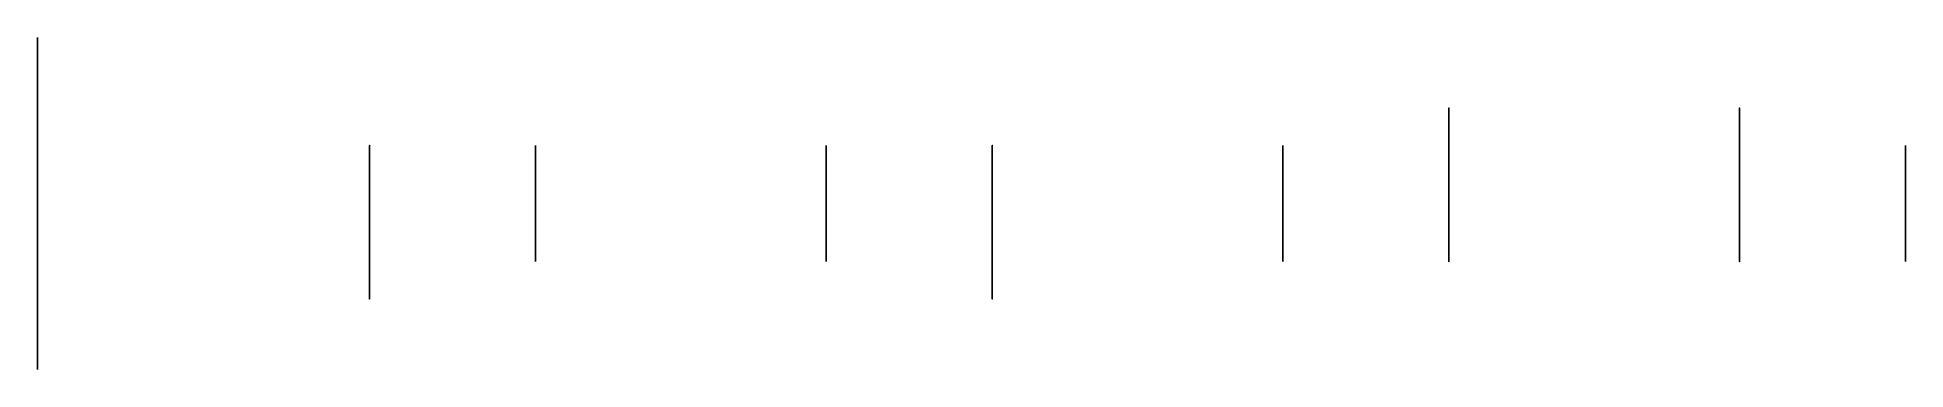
# Model space of a CAD drawing. Header units: millimetres. Extents: x -950 to 1300, y -200 to 200.
import ezdxf

# ---------------------------------------------------------------- set-up
doc = ezdxf.new("R2010")
doc.units = ezdxf.units.MM

msp = doc.modelspace()

# ---------------------------------------------------------------- linework, layer by layer
at = {"extrusion": (-1, 0, 0)}
for p, q in [((-950, 200), (-950, 180)), ((-950, 199.4, 15.7), (-950, 179.4, 14.1)), ((-950, 199.4, -15.7), (-950, 179.4, -14.1)), ((-950, 197.5, 31.3), (-950, 177.8, 28.2)), ((-950, 197.5, -31.3), (-950, 177.8, -28.2)), ((-950, 194.5, 46.7), (-950, 175, 42)), ((-950, 194.5, -46.7), (-950, 175, -42)), ((-950, 190.2, 61.8), (-950, 171.2, 55.6)), ((-950, 190.2, -61.8), (-950, 171.2, -55.6)), ((-950, 184.8, 76.5), (-950, 166.3, 68.9)), ((-950, 184.8, -76.5), (-950, 166.3, -68.9)), ((-950, 178.2, 90.8), (-950, 160.4, 81.7)), ((-950, 178.2, -90.8), (-950, 160.4, -81.7)), ((-950, 170.5, 104.5), (-950, 153.5, 94)), ((-950, 170.5, -104.5), (-950, 153.5, -94)), ((-950, 161.8, 117.6), (-950, 145.6, 105.8)), ((-950, 161.8, -117.6), (-950, 145.6, -105.8)), ((-950, 152.1, 129.9), (-950, 136.9, 116.9)), ((-950, 152.1, -129.9), (-950, 136.9, -116.9)), ((-950, 141.4, 141.4), (-950, 127.3, 127.3)), ((-950, 141.4, -141.4), (-950, 127.3, -127.3)), ((-950, 129.9, 152.1), (-950, 116.9, 136.9)), ((-950, 129.9, -152.1), (-950, 116.9, -136.9)), ((-950, 117.6, 161.8), (-950, 105.8, 145.6)), ((-950, 117.6, -161.8), (-950, 105.8, -145.6)), ((-950, 104.5, 170.5), (-950, 94, 153.5)), ((-950, 104.5, -170.5), (-950, 94, -153.5)), ((-950, 90.8, 178.2), (-950, 81.7, 160.4)), ((-950, 90.8, 178.2), (-950, 81.7, 160.4)), ((-950, 90.8, -178.2), (-950, 81.7, -160.4)), ((750, 30, 60), (750, 100, 25)), ((750, 30, -60), (750, 100, -25)), ((1100, 30, 60), (1100, 100, 25)), ((1100, 30, -60), (1100, 100, -25)), ((-950, 76.5, 184.8), (-950, 68.9, 166.3)), ((-950, 76.5, -184.8), (-950, 68.9, -166.3)), ((-950, 61.8, 190.2), (-950, 55.6, 171.2)), ((-950, 61.8, -190.2), (-950, 55.6, -171.2)), ((-950, 46.7, 194.5), (-950, 42, 175)), ((-950, 46.7, -194.5), (-950, 42, -175)), ((-350, 60, -30), (-350, 25, -100)), ((0, 60, 30), (0, 25, 100)), ((550, 60, -30), (550, 25, -100)), ((1300, 60, 30), (1300, 25, 100)), ((-950, 31.3, 197.5), (-950, 28.2, 177.8)), ((-950, 31.3, -197.5), (-950, 28.2, -177.8)), ((-950, 15.7, 199.4), (-950, 14.1, 179.4)), ((-950, 15.7, -199.4), (-950, 14.1, -179.4)), ((-950, 0, 200), (-950, 0, 180)), ((-950, 0, -180), (-950, 0, -200)), ((-950, -14.1, 179.4), (-950, -15.7, 199.4)), ((-950, -14.1, -179.4), (-950, -15.7, -199.4)), ((-950, -28.2, 177.8), (-950, -31.3, 197.5)), ((-950, -28.2, -177.8), (-950, -31.3, -197.5)), ((-950, -42, 175), (-950, -46.7, 194.5)), ((-950, -42, -175), (-950, -46.7, -194.5)), ((-550, -30, -60), (-550, -100, -25)), ((-550, -30, 60), (-550, -100, 25)), ((-350, -60, -30), (-350, -25, -100)), ((0, -60, 30), (0, -25, 100)), ((200, -30, -60), (200, -100, -25)), ((200, -30, 60), (200, -100, 25)), ((550, -60, -30), (550, -25, -100)), ((1300, -60, 30), (1300, -25, 100)), ((-950, -55.6, 171.2), (-950, -61.8, 190.2)), ((-950, -55.6, -171.2), (-950, -61.8, -190.2)), ((-950, -68.9, 166.3), (-950, -76.5, 184.8)), ((-950, -68.9, -166.3), (-950, -76.5, -184.8)), ((-950, -81.7, 160.4), (-950, -90.8, 178.2)), ((-950, -81.7, -160.4), (-950, -90.8, -178.2)), ((-950, -81.7, -160.4), (-950, -90.8, -178.2)), ((-950, -94, 153.5), (-950, -104.5, 170.5)), ((-950, -94, -153.5), (-950, -104.5, -170.5)), ((-950, -105.8, 145.6), (-950, -117.6, 161.8)), ((-950, -105.8, -145.6), (-950, -117.6, -161.8)), ((-950, -116.9, -136.9), (-950, -129.9, -152.1)), ((-950, -116.9, 136.9), (-950, -129.9, 152.1)), ((-950, -127.3, -127.3), (-950, -141.4, -141.4)), ((-950, -127.3, 127.3), (-950, -141.4, 141.4)), ((-950, -136.9, -116.9), (-950, -152.1, -129.9)), ((-950, -136.9, 116.9), (-950, -152.1, 129.9)), ((-950, -145.6, -105.8), (-950, -161.8, -117.6)), ((-950, -145.6, 105.8), (-950, -161.8, 117.6)), ((-950, -153.5, -94), (-950, -170.5, -104.5)), ((-950, -153.5, 94), (-950, -170.5, 104.5)), ((-950, -160.4, -81.7), (-950, -178.2, -90.8)), ((-950, -160.4, 81.7), (-950, -178.2, 90.8)), ((-950, -166.3, -68.9), (-950, -184.8, -76.5)), ((-950, -166.3, 68.9), (-950, -184.8, 76.5)), ((-950, -171.2, -55.6), (-950, -190.2, -61.8)), ((-950, -171.2, 55.6), (-950, -190.2, 61.8)), ((-950, -175, -42), (-950, -194.5, -46.7)), ((-950, -175, 42), (-950, -194.5, 46.7)), ((-950, -177.8, -28.2), (-950, -197.5, -31.3)), ((-950, -177.8, 28.2), (-950, -197.5, 31.3)), ((-950, -179.4, -14.1), (-950, -199.4, -15.7)), ((-950, -179.4, 14.1), (-950, -199.4, 15.7)), ((-950, -180), (-950, -200))]:
    msp.add_line(p, q, dxfattribs=at)
for centre, radius, start, end in [((0, 0, 950), 200, 175.5, 180), ((0, 0, 950), 200, 184.5, 189), ((0, 0, 950), 200, 166.5, 171), ((0, 0, 950), 200, 193.5, 198), ((0, 0, 950), 200, 157.5, 162), ((0, 0, 950), 200, 202.5, 207), ((0, 0, 950), 180, 180, 184.5), ((0, 0, 950), 180, 171, 175.5), ((0, 0, 950), 200, 148.5, 153), ((0, 0, 950), 180, 189, 193.5), ((0, 0, 950), 180, 162, 166.5), ((0, 0, 950), 180, 198, 202.5), ((0, 0, 950), 200, 211.5, 216), ((0, 0, 950), 180, 153, 157.5), ((0, 0, 950), 200, 139.5, 144), ((0, 0, 950), 180, 207, 211.5), ((0, 0, 950), 180, 144, 148.5), ((0, 0, 950), 200, 220.5, 225), ((0, 0, 950), 180, 216, 220.5), ((0, 0, 950), 200, 130.5, 135), ((0, 0, 950), 180, 135, 139.5), ((0, 0, 950), 200, 229.5, 234), ((0, 0, 950), 180, 225, 229.5), ((0, 0, 950), 200, 121.5, 126), ((0, 0, 950), 180, 126, 130.5), ((-86.7, 0, -750), 28.3, 118.0725, 241.9275), ((-86.7, 0, -1100), 28.3, 118.0725, 241.9275), ((0, 0, 950), 180, 234, 238.5), ((0, 0, 950), 200, 238.5, 243), ((0, 0, 950), 180, 117, 121.5), ((0, 0, 950), 200, 112.5, 117), ((0, 0, 950), 180, 243, 247.5), ((0, 0, 950), 200, 247.5, 252), ((0, 0, 950), 180, 108, 112.5), ((0, 0, 550), 70, 90, 270), ((0, 0, 350), 70, 0, 180), ((-7, 4.3, 350), 63.1, 183.9348, 212.9351), ((0, 0), 70, 180, 0), ((-7, -4.3), 63.1, 147.0649, 176.0652), ((0, 0, -200), 70, 90, 270), ((0, 0, -550), 70, 0, 180), ((-7, 4.3, -550), 63.1, 183.9348, 212.9351), ((0, 0, -1300), 70, 180, 0), ((-7, -4.3, -1300), 63.1, 147.0649, 176.0652), ((0, 0, 950), 200, 103.5, 108), ((0, 0, 950), 180, 252, 256.5), ((0, 0, 950), 200, 256.5, 261), ((0, 0, 950), 180, 99, 103.5), ((0, 0, 950), 200, 94.5, 99), ((0, 0, 950), 180, 261, 265.5), ((0, -86.7, 350), 28.3, 208.0725, 331.9275), ((0, 86.7), 28.3, 28.0725, 151.9275), ((0, -86.7, -550), 28.3, 208.0725, 331.9275), ((4.3, 7, -750), 63.1, 93.9348, 122.9351), ((4.3, -7, -750), 63.1, 237.0649, 266.0652), ((4.3, 7, -1100), 63.1, 93.9348, 122.9351), ((4.3, -7, -1100), 63.1, 237.0649, 266.0652), ((0, 86.7, -1300), 28.3, 28.0725, 151.9275), ((0, 0, 950), 200, 265.5, 270), ((0, 0, 950), 180, 90, 94.5), ((0, 0, 950), 180, 270, 274.5), ((-4.3, -7, 550), 63.1, 273.9348, 302.9351), ((-4.3, -7, -200), 63.1, 273.9348, 302.9351), ((0, 0, -750), 70, 270, 90), ((0, 0, -1100), 70, 270, 90), ((0, 0, 950), 200, 85.5, 90), ((0, 0, 950), 180, 81, 85.5), ((0, 0, 950), 200, 274.5, 279), ((-4.3, 7, 550), 63.1, 57.0649, 86.0652), ((-4.3, 7, -200), 63.1, 57.0649, 86.0652), ((0, 0, 950), 180, 279, 283.5), ((0, 0, 950), 200, 76.5, 81), ((0, 0, 950), 180, 72, 76.5), ((0, 0, 950), 200, 283.5, 288), ((0, 0, 950), 180, 288, 292.5), ((0, 0, 950), 200, 67.5, 72), ((7, 4.3, 350), 63.1, 327.0649, 356.0652), ((7, -4.3), 63.1, 3.9348, 32.9351), ((7, 4.3, -550), 63.1, 327.0649, 356.0652), ((7, -4.3, -1300), 63.1, 3.9348, 32.9351), ((0, 0, 950), 180, 63, 67.5), ((0, 0, 950), 200, 292.5, 297), ((0, 0, 950), 180, 297, 301.5), ((0, 0, 950), 200, 58.5, 63), ((0, 0, 950), 180, 54, 58.5), ((0, 0, 950), 200, 301.5, 306), ((0, 0, 950), 180, 306, 310.5), ((86.7, 0, 550), 28.3, 298.0725, 61.9275), ((86.7, 0, -200), 28.3, 298.0725, 61.9275), ((0, 0, 950), 180, 45, 49.5), ((0, 0, 950), 200, 49.5, 54), ((0, 0, 950), 180, 315, 319.5), ((0, 0, 950), 200, 310.5, 315), ((0, 0, 950), 180, 36, 40.5), ((0, 0, 950), 200, 40.5, 45), ((0, 0, 950), 180, 324, 328.5), ((0, 0, 950), 200, 319.5, 324), ((0, 0, 950), 180, 27, 31.5), ((0, 0, 950), 180, 333, 337.5), ((0, 0, 950), 180, 333, 337.5), ((0, 0, 950), 200, 31.5, 36), ((0, 0, 950), 180, 18, 22.5), ((0, 0, 950), 200, 328.5, 333), ((0, 0, 950), 180, 342, 346.5), ((0, 0, 950), 180, 9, 13.5), ((0, 0, 950), 180, 351, 355.5), ((0, 0, 950), 200, 22.5, 27), ((0, 0, 950), 180, 0, 4.5), ((0, 0, 950), 200, 337.5, 342), ((0, 0, 950), 200, 13.5, 18), ((0, 0, 950), 200, 346.5, 351), ((0, 0, 950), 200, 4.5, 9), ((0, 0, 950), 200, 355.5, 0)]:
    msp.add_arc(centre, radius, start, end, dxfattribs=at)

doc.saveas('drawing.dxf')
